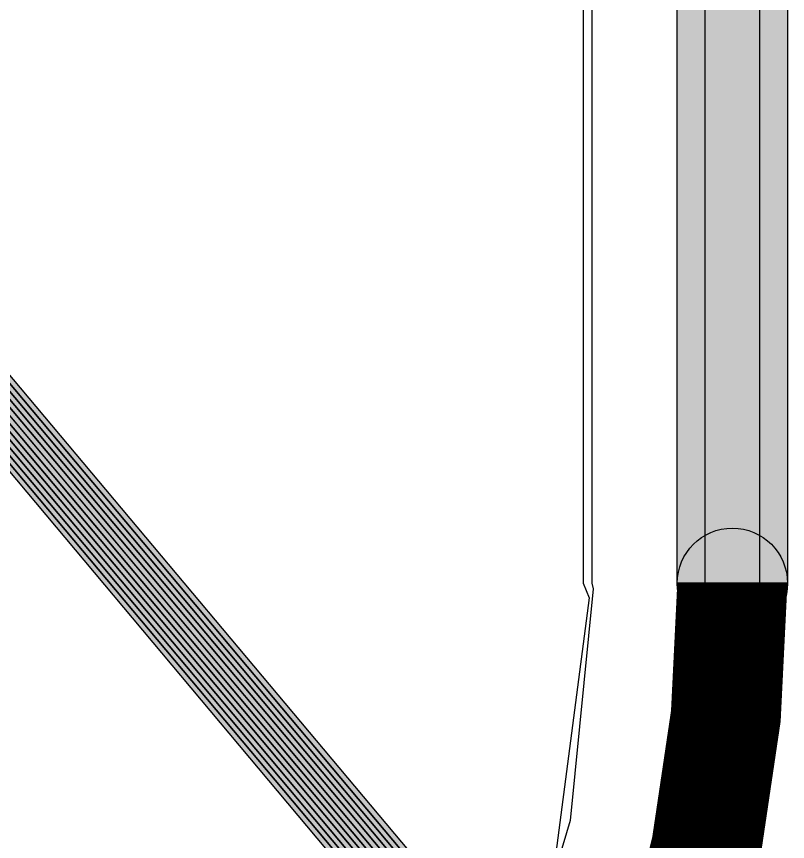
# Model space of a CAD drawing. Header units: millimetres. Extents: x -4 to 157, y -60 to 103.
# Drawn here: x 117.02 to 122.61, y -16.25 to -10.25 of the extents above; entities that cross this region are included whole.
import ezdxf

# ---------------------------------------------------------------- set-up
doc = ezdxf.new("R2010")
doc.units = ezdxf.units.MM
for name, color, linetype, true_color in [('BottomLayer', 5, 'Continuous', 0x0000ff), ('BottomSolder', 6, 'Continuous', 0xff00ff), ('KeepOutLayer', 6, 'Continuous', 0xff00ff), ('Mechanical18', 7, 'Continuous', 0x7f7f00), ('MidLayer1', 7, 'Continuous', 0x7f0000), ('MidLayer2', 7, 'Continuous', 0x3f7f00), ('TopLayer', 1, 'Continuous', 0xff0000)]:
    doc.layers.add(name, color=color, linetype=linetype, true_color=true_color)

msp = doc.modelspace()

# ---------------------------------------------------------------- hatches: boundary and pattern name
at = {"layer": 'BottomSolder', "true_color": 0xff00ff}
for points in [[(97.01223131866472, 10.218484908908), (97.04098868133529, 10.24261509109201), (120.3945686813353, -17.589224908908), (120.3658113186647, -17.613355091092)], [(97.06495135029931, 10.21389487120729), (97.09370864970069, 10.23802512879271), (120.3992486497007, -17.53641487120728), (120.3704913502993, -17.56054512879271)], [(97.11793133009678, 10.20920489528375), (97.14668866990323, 10.23333510471625), (120.4037586699032, -17.48343489528374), (120.3750013300968, -17.50756510471626)], [(97.1949713382336, 10.17576488558665), (97.2237286617664, 10.19989511441335), (120.3842586617664, -17.40178488558666), (120.3555013382336, -17.42591511441335)], [(97.24789129935277, 10.17136493192322), (97.27664870064723, 10.19549506807678), (120.3889387006472, -17.34887493192322), (120.3601812993528, -17.37300506807679)], [(97.32475133705118, 10.1378248869958), (97.35350866294883, 10.1619551130042), (120.3693986629488, -17.26735488699579), (120.3406413370512, -17.2914851130042)], [(97.37768129209276, 10.13330494057543), (97.40643870790724, 10.15743505942457), (120.3499087079072, -17.18577494057543), (120.3211512920928, -17.20990505942456)], [(97.47887133941134, 10.07115488418306), (97.50762866058867, 10.09528511581694), (120.3305686605887, -17.10406488418307), (120.3018113394113, -17.12819511581694)], [(97.55593128626653, 10.03776494751893), (97.58468871373347, 10.06189505248107), (120.3108787137335, -17.02239494751893), (120.2821212862665, -17.04652505248107)], [(97.6328313424158, 10.00428488060249), (97.6615886575842, 10.02841511939751), (120.2914886575842, -16.94086488060249), (120.2627313424158, -16.96499511939751)], [(97.75811133615872, 9.91341488805938), (97.78686866384128, 9.937545111940619), (120.2237186638413, -16.80169488805938), (120.1949613361587, -16.82582511194062)], [(97.90752133368349, 9.79383489100926), (97.93627866631651, 9.817965108990743), (120.1318786663165, -16.63377489100925), (120.1031213336835, -16.65790510899074)]]:
    msp.add_hatch(color=6, dxfattribs=at).paths.add_polyline_path(points, flags=0)
at = {"layer": 'KeepOutLayer', "true_color": 0xff00ff}
msp.add_hatch(color=6, dxfattribs=at).paths.add_polyline_path([(122.6126, -14.37008), (121.8126, -14.37008), (121.8126, 64.37008), (122.6126, 64.37008)], flags=0)
h = msp.add_hatch(color=6, dxfattribs=at)
edge = h.paths.add_edge_path(flags=0)
edge.add_arc((122.2126, -14.37008), 0.4, 0, 360)
h = msp.add_hatch(color=6, dxfattribs=at)
edge = h.paths.add_edge_path(flags=0)
edge.add_arc((122.2126, -14.37008), 0.4, 0, 360)
at = {"layer": 'Mechanical18', "true_color": 0x7f7f00}
msp.add_hatch(color=56, dxfattribs=at).paths.add_polyline_path([(122.40945, -37.81101999999999), (122.01575, -37.81101999999999), (122.01575, 63.37008000000001), (122.40945, 63.37008)], flags=0)

# ---------------------------------------------------------------- linework, layer by layer
at = {"layer": 'BottomLayer'}
for p, q in [((121.13021, 0.44801), (121.13021, -14.37008)), ((121.13021, -14.37008), (121.17409, -14.47602)), ((121.17409, -14.47602), (120.88758, -16.65234))]:
    msp.add_line(p, q, dxfattribs=at)
at = {"layer": 'BottomSolder', "color": 6, "true_color": 0xff00ff}
for p, q in [((120.3658113186647, -17.613355091092), (97.01223131866472, 10.218484908908)), ((97.04098868133529, 10.24261509109201), (120.3945686813353, -17.589224908908)), ((120.3704913502993, -17.56054512879271), (97.06495135029931, 10.21389487120729)), ((97.09370864970069, 10.23802512879271), (120.3992486497007, -17.53641487120728)), ((120.3750013300968, -17.50756510471626), (97.11793133009678, 10.20920489528375)), ((97.14668866990323, 10.23333510471625), (120.4037586699032, -17.48343489528374)), ((97.2237286617664, 10.19989511441335), (120.3842586617664, -17.40178488558666)), ((97.27664870064723, 10.19549506807678), (120.3889387006472, -17.34887493192322)), ((120.3555013382336, -17.42591511441335), (97.1949713382336, 10.17576488558665)), ((120.3601812993528, -17.37300506807679), (97.24789129935277, 10.17136493192322)), ((120.3406413370512, -17.2914851130042), (97.32475133705117, 10.1378248869958)), ((97.35350866294883, 10.1619551130042), (120.3693986629488, -17.26735488699579)), ((120.3211512920928, -17.20990505942456), (97.37768129209276, 10.13330494057543)), ((97.40643870790724, 10.15743505942457), (120.3499087079072, -17.18577494057543)), ((120.3018113394113, -17.12819511581694), (97.47887133941134, 10.07115488418306)), ((97.50762866058867, 10.09528511581694), (120.3305686605887, -17.10406488418307)), ((120.2821212862665, -17.04652505248107), (97.55593128626653, 10.03776494751893)), ((97.58468871373347, 10.06189505248107), (120.3108787137335, -17.02239494751893)), ((97.6615886575842, 10.02841511939751), (120.2914886575842, -16.94086488060249)), ((120.2627313424158, -16.96499511939751), (97.6328313424158, 10.00428488060249)), ((120.1949613361587, -16.82582511194062), (97.75811133615872, 9.91341488805938)), ((97.78686866384128, 9.937545111940619), (120.2237186638413, -16.80169488805938)), ((120.1031213336835, -16.65790510899074), (97.90752133368349, 9.793834891009261)), ((97.93627866631651, 9.817965108990743), (120.1318786663165, -16.63377489100925))]:
    msp.add_line(p, q, dxfattribs=at)
at = {"layer": 'KeepOutLayer', "color": 6, "true_color": 0xff00ff}
for p, q in [((121.8126, -14.37008), (121.8126, 64.37008)), ((122.6126, 64.37008), (122.6126, -14.37008)), ((122.6126, -14.37008), (121.8126, -14.37008))]:
    msp.add_line(p, q, dxfattribs=at)
at = {"layer": 'KeepOutLayer'}
msp.add_lwpolyline([(122.2126, -14.37008, 0.8, 0.8, -0.4142135623730951), (112.37008, -24.2126, 0.8, 0.8, 0)], format="xyseb", dxfattribs=at)
msp.add_circle((122.2126, -14.37008), 0.4, dxfattribs=at)
msp.add_circle((122.2126, -14.37008), 0.4, dxfattribs=at)
at = {"layer": 'Mechanical18', "color": 56, "true_color": 0x7f7f00}
for p, q in [((122.01575, -37.81101999999999), (122.01575, 63.37008000000001)), ((122.40945, 63.37008), (122.40945, -37.81102000000001))]:
    msp.add_line(p, q, dxfattribs=at)
at = {"layer": 'MidLayer1'}
for p, q in [((121.19301, 0.4423700000000004), (121.19301, -14.37008)), ((121.19301, -14.37008), (121.20112, -14.41087)), ((121.20112, -14.41087), (121.03538, -16.09371)), ((121.03538, -16.09371), (120.53261, -17.75111))]:
    msp.add_line(p, q, dxfattribs=at)
at = {"layer": 'MidLayer2'}
for p, q in [((121.19301, 0.4423700000000004), (121.19301, -14.37008)), ((121.19301, -14.37008), (121.20112, -14.41087)), ((121.20112, -14.41087), (121.03538, -16.09371)), ((121.03538, -16.09371), (120.53261, -17.75111))]:
    msp.add_line(p, q, dxfattribs=at)
at = {"layer": 'TopLayer'}
for p, q in [((121.19301, 0.4423700000000004), (121.19301, -14.37008)), ((121.19301, -14.37008), (121.20112, -14.41087)), ((121.20112, -14.41087), (121.03538, -16.09371)), ((121.03538, -16.09371), (120.53261, -17.75111))]:
    msp.add_line(p, q, dxfattribs=at)

doc.saveas('drawing.dxf')
